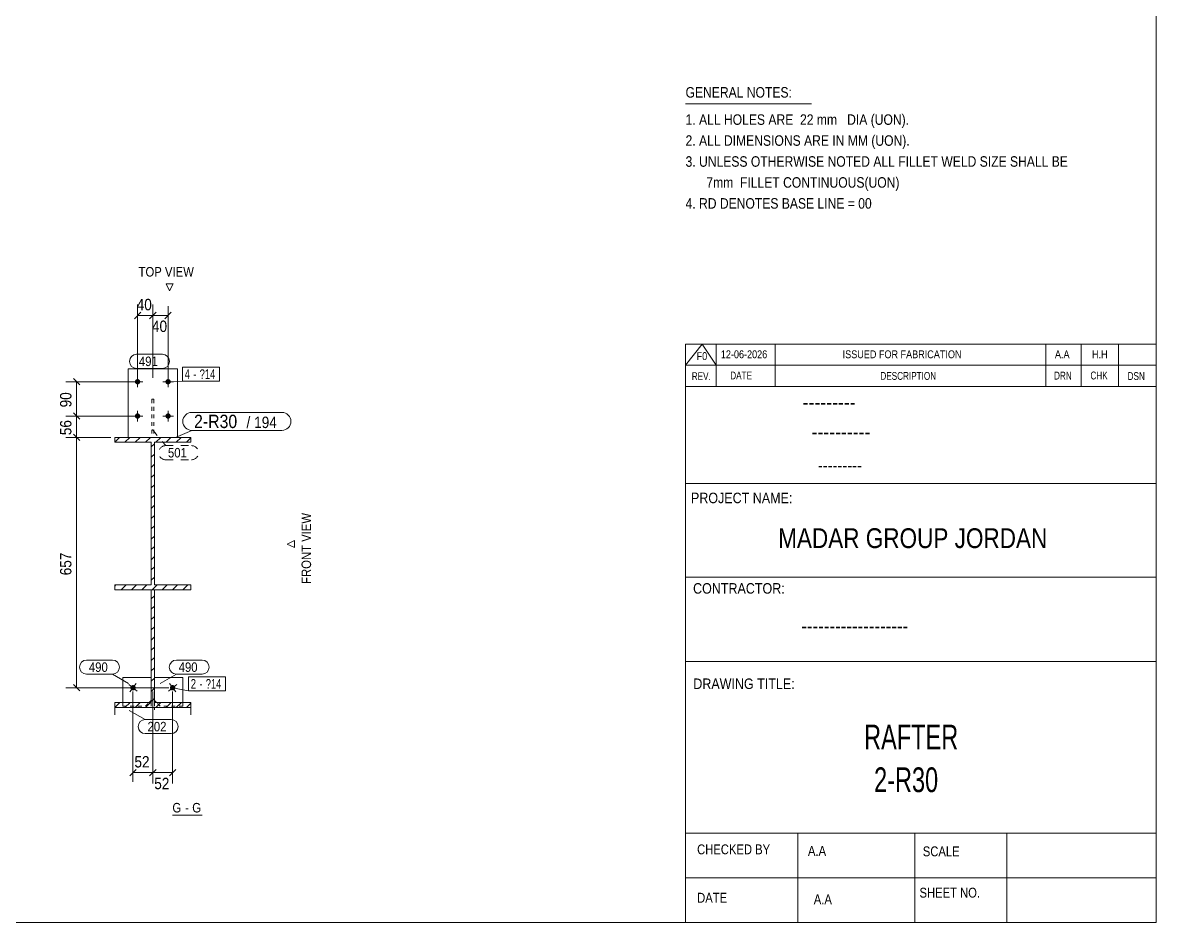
# Model space of a CAD drawing. Header units: millimetres. Extents: x 2 to 1174, y 1 to 825.
# Drawn here: x 876.6 to 1174, y 5 to 241.1 of the extents above; entities that cross this region are included whole.
import ezdxf

# ---------------------------------------------------------------- set-up
doc = ezdxf.new("R2010")
doc.units = ezdxf.units.MM
for name, pattern in [('XKITLINE00', [0]), ('XKITLINE01', [4, 1, -1, 1, -1]), ('XKITLINE02', [4, 2, -2])]:
    doc.linetypes.add(name, pattern=pattern)
for name, color, linetype, lineweight in [('Bolt', 3, 'Continuous', 0), ('BoltMark', 7, 'Continuous', 0), ('Dimensions', 7, 'Continuous', 0), ('DrawingSheet', 5, 'Continuous', 0), ('OtherObjectType', 7, 'Continuous', 0), ('Part', 2, 'Continuous', 0), ('PartMark', 7, 'Continuous', 0)]:
    doc.layers.add(name, color=color, linetype=linetype, lineweight=lineweight)
doc.styles.add('@ARIAL_UNICODE_MS_BOLD', font='ARIAL.TTF')
doc.styles.add('ARIAL', font='ARIAL.TTF')
doc.styles.add('ARIAL_NARROW', font='ARIALN.TTF')
doc.styles.add('COMIC_SANS_MS_BOLD', font='COMICBD.TTF')
doc.styles.add('SWIS721_EX_BT', font='ARIAL.TTF')
doc.styles.add('SWISSE', font='ARIAL.TTF')

# ---------------------------------------------------------------- blocks, each defined once
blk = doc.blocks.new('*A6')
at = {"layer": 'Part', "color": 7, "linetype": 'XKITLINE00', "lineweight": 0}
for p, q in [((900.74, 130.99), (902.04, 132.29)), ((900.74, 130.99), (900.74, 130.99)), ((903.44, 130.99), (904.74, 132.29)), ((906.13, 130.99), (907.43, 132.29)), ((908.83, 130.99), (910.13, 132.29)), ((911.52, 130.99), (912.82, 132.29)), ((914.21, 130.99), (915.51, 132.29)), ((916.91, 130.99), (918.21, 132.29)), ((919.6, 130.99), (920.74, 132.13)), ((910.34, 129.81), (911.14, 130.61)), ((910.34, 127.12), (911.14, 127.92)), ((910.34, 124.42), (911.14, 125.22)), ((910.34, 121.73), (911.14, 122.53)), ((910.34, 119.04), (911.14, 119.84)), ((910.34, 116.34), (911.14, 117.14)), ((910.34, 113.65), (911.14, 114.45)), ((910.34, 110.95), (911.14, 111.75)), ((910.34, 108.26), (911.14, 109.06)), ((910.34, 105.56), (911.14, 106.36)), ((910.34, 102.87), (911.14, 103.67)), ((910.34, 100.18), (911.14, 100.98)), ((910.34, 97.48), (911.14, 98.28)), ((910.34, 94.79), (911.14, 95.59)), ((900.74, 93.27), (901.06, 93.59)), ((902.46, 92.29), (903.76, 93.59)), ((905.15, 92.29), (906.45, 93.59)), ((907.84, 92.29), (909.14, 93.59)), ((910.54, 92.29), (911.84, 93.59)), ((913.23, 92.29), (914.53, 93.59)), ((915.93, 92.29), (917.23, 93.59)), ((918.62, 92.29), (919.92, 93.59))]:
    blk.add_line(p, q, dxfattribs=at)
blk = doc.blocks.new('*A7')
at = {"layer": 'Part', "color": 7, "linetype": 'XKITLINE00', "lineweight": 0}
for p, q in [((911.14, 90.67), (910.34, 89.87)), ((911.14, 87.98), (910.34, 87.18)), ((911.14, 85.28), (910.34, 84.48)), ((911.14, 82.59), (910.34, 81.79)), ((911.14, 79.9), (910.34, 79.1)), ((911.14, 77.2), (910.34, 76.4)), ((911.14, 74.51), (910.34, 73.71)), ((911.14, 71.81), (910.34, 71.01)), ((911.14, 69.12), (910.34, 68.32)), ((911.14, 66.42), (910.34, 65.62)), ((902.07, 62.74), (900.74, 61.41)), ((904.76, 62.74), (903.44, 61.41)), ((907.46, 62.74), (906.13, 61.41)), ((910.15, 62.74), (908.83, 61.41)), ((911.14, 63.73), (910.34, 62.93)), ((912.84, 62.74), (911.52, 61.41)), ((915.54, 62.74), (914.21, 61.41)), ((918.23, 62.74), (916.91, 61.41)), ((920.74, 62.55), (919.6, 61.41))]:
    blk.add_line(p, q, dxfattribs=at)
blk = doc.blocks.new('*A198')
at = {"layer": 'Bolt'}
for points in [[(907.44, 146.85), (907.44, 146.82), (907.44, 146.79), (907.43, 146.75), (907.42, 146.72), (907.41, 146.68), (907.4, 146.65), (907.39, 146.62), (907.38, 146.59), (907.36, 146.56), (907.34, 146.53), (907.33, 146.5), (907.31, 146.47), (907.29, 146.44), (907.26, 146.42), (907.24, 146.39), (907.21, 146.37), (907.19, 146.35), (907.16, 146.33), (907.13, 146.31), (907.1, 146.29), (907.07, 146.27), (907.04, 146.26), (907.01, 146.24), (906.98, 146.23), (906.95, 146.22), (906.91, 146.21), (906.88, 146.2), (906.85, 146.2), (906.81, 146.19), (906.78, 146.19), (906.74, 146.19), (906.71, 146.19), (906.68, 146.19), (906.64, 146.2), (906.61, 146.2), (906.57, 146.21), (906.54, 146.22), (906.51, 146.23), (906.48, 146.24), (906.45, 146.26), (906.41, 146.27), (906.38, 146.29), (906.36, 146.31), (906.33, 146.33), (906.3, 146.35), (906.27, 146.37), (906.25, 146.39), (906.23, 146.42), (906.2, 146.44), (906.18, 146.47), (906.16, 146.5), (906.14, 146.53), (906.13, 146.56), (906.11, 146.59), (906.1, 146.62), (906.09, 146.65), (906.07, 146.68), (906.07, 146.72), (906.06, 146.75), (906.05, 146.79), (906.05, 146.82), (906.05, 146.85), (906.04, 146.89), (906.05, 146.92), (906.05, 146.96), (906.05, 146.99), (906.06, 147.02), (906.07, 147.06), (906.07, 147.09), (906.09, 147.12), (906.1, 147.16), (906.11, 147.19), (906.13, 147.22), (906.14, 147.25), (906.16, 147.28), (906.18, 147.3), (906.2, 147.33), (906.23, 147.36), (906.25, 147.38), (906.27, 147.41), (906.3, 147.43), (906.33, 147.45), (906.36, 147.47), (906.38, 147.49), (906.41, 147.51), (906.45, 147.52), (906.48, 147.53), (906.51, 147.55), (906.54, 147.56), (906.57, 147.57), (906.61, 147.57), (906.64, 147.58), (906.68, 147.58), (906.71, 147.59), (906.74, 147.59), (906.78, 147.59), (906.81, 147.58), (906.85, 147.58), (906.88, 147.57), (906.91, 147.57), (906.95, 147.56), (906.98, 147.55), (907.01, 147.53), (907.04, 147.52), (907.07, 147.51), (907.1, 147.49), (907.13, 147.47), (907.16, 147.45), (907.19, 147.43), (907.21, 147.41), (907.24, 147.38), (907.26, 147.36), (907.29, 147.33), (907.31, 147.3), (907.33, 147.28), (907.34, 147.25), (907.36, 147.22), (907.38, 147.19), (907.39, 147.16), (907.4, 147.12), (907.41, 147.09), (907.42, 147.06), (907.43, 147.02), (907.44, 146.99), (907.44, 146.96), (907.44, 146.92), (907.44, 146.89)], [(915.44, 146.85), (915.44, 146.82), (915.44, 146.79), (915.43, 146.75), (915.42, 146.72), (915.41, 146.68), (915.4, 146.65), (915.39, 146.62), (915.38, 146.59), (915.36, 146.56), (915.34, 146.53), (915.33, 146.5), (915.31, 146.47), (915.29, 146.44), (915.26, 146.42), (915.24, 146.39), (915.21, 146.37), (915.19, 146.35), (915.16, 146.33), (915.13, 146.31), (915.1, 146.29), (915.07, 146.27), (915.04, 146.26), (915.01, 146.24), (914.98, 146.23), (914.95, 146.22), (914.91, 146.21), (914.88, 146.2), (914.85, 146.2), (914.81, 146.19), (914.78, 146.19), (914.74, 146.19), (914.71, 146.19), (914.68, 146.19), (914.64, 146.2), (914.61, 146.2), (914.57, 146.21), (914.54, 146.22), (914.51, 146.23), (914.48, 146.24), (914.45, 146.26), (914.41, 146.27), (914.38, 146.29), (914.36, 146.31), (914.33, 146.33), (914.3, 146.35), (914.27, 146.37), (914.25, 146.39), (914.23, 146.42), (914.2, 146.44), (914.18, 146.47), (914.16, 146.5), (914.14, 146.53), (914.13, 146.56), (914.11, 146.59), (914.1, 146.62), (914.09, 146.65), (914.07, 146.68), (914.07, 146.72), (914.06, 146.75), (914.05, 146.79), (914.05, 146.82), (914.05, 146.85), (914.04, 146.89), (914.05, 146.92), (914.05, 146.96), (914.05, 146.99), (914.06, 147.02), (914.07, 147.06), (914.07, 147.09), (914.09, 147.12), (914.1, 147.16), (914.11, 147.19), (914.13, 147.22), (914.14, 147.25), (914.16, 147.28), (914.18, 147.3), (914.2, 147.33), (914.23, 147.36), (914.25, 147.38), (914.27, 147.41), (914.3, 147.43), (914.33, 147.45), (914.36, 147.47), (914.38, 147.49), (914.41, 147.51), (914.45, 147.52), (914.48, 147.53), (914.51, 147.55), (914.54, 147.56), (914.57, 147.57), (914.61, 147.57), (914.64, 147.58), (914.68, 147.58), (914.71, 147.59), (914.74, 147.59), (914.78, 147.59), (914.81, 147.58), (914.85, 147.58), (914.88, 147.57), (914.91, 147.57), (914.95, 147.56), (914.98, 147.55), (915.01, 147.53), (915.04, 147.52), (915.07, 147.51), (915.1, 147.49), (915.13, 147.47), (915.16, 147.45), (915.19, 147.43), (915.21, 147.41), (915.24, 147.38), (915.26, 147.36), (915.29, 147.33), (915.31, 147.3), (915.33, 147.28), (915.34, 147.25), (915.36, 147.22), (915.38, 147.19), (915.39, 147.16), (915.4, 147.12), (915.41, 147.09), (915.42, 147.06), (915.43, 147.02), (915.44, 146.99), (915.44, 146.96), (915.44, 146.92), (915.44, 146.89)], [(907.44, 137.85), (907.44, 137.82), (907.44, 137.79), (907.43, 137.75), (907.42, 137.72), (907.41, 137.68), (907.4, 137.65), (907.39, 137.62), (907.38, 137.59), (907.36, 137.56), (907.34, 137.53), (907.33, 137.5), (907.31, 137.47), (907.29, 137.44), (907.26, 137.42), (907.24, 137.39), (907.21, 137.37), (907.19, 137.35), (907.16, 137.33), (907.13, 137.31), (907.1, 137.29), (907.07, 137.27), (907.04, 137.26), (907.01, 137.24), (906.98, 137.23), (906.95, 137.22), (906.91, 137.21), (906.88, 137.2), (906.85, 137.2), (906.81, 137.19), (906.78, 137.19), (906.74, 137.19), (906.71, 137.19), (906.68, 137.19), (906.64, 137.2), (906.61, 137.2), (906.57, 137.21), (906.54, 137.22), (906.51, 137.23), (906.48, 137.24), (906.45, 137.26), (906.41, 137.27), (906.38, 137.29), (906.36, 137.31), (906.33, 137.33), (906.3, 137.35), (906.27, 137.37), (906.25, 137.39), (906.23, 137.42), (906.2, 137.44), (906.18, 137.47), (906.16, 137.5), (906.14, 137.53), (906.13, 137.56), (906.11, 137.59), (906.1, 137.62), (906.09, 137.65), (906.07, 137.68), (906.07, 137.72), (906.06, 137.75), (906.05, 137.79), (906.05, 137.82), (906.05, 137.85), (906.04, 137.89), (906.05, 137.92), (906.05, 137.96), (906.05, 137.99), (906.06, 138.02), (906.07, 138.06), (906.07, 138.09), (906.09, 138.12), (906.1, 138.16), (906.11, 138.19), (906.13, 138.22), (906.14, 138.25), (906.16, 138.28), (906.18, 138.3), (906.2, 138.33), (906.23, 138.36), (906.25, 138.38), (906.27, 138.41), (906.3, 138.43), (906.33, 138.45), (906.36, 138.47), (906.38, 138.49), (906.41, 138.51), (906.45, 138.52), (906.48, 138.53), (906.51, 138.55), (906.54, 138.56), (906.57, 138.57), (906.61, 138.57), (906.64, 138.58), (906.68, 138.58), (906.71, 138.59), (906.74, 138.59), (906.78, 138.59), (906.81, 138.58), (906.85, 138.58), (906.88, 138.57), (906.91, 138.57), (906.95, 138.56), (906.98, 138.55), (907.01, 138.53), (907.04, 138.52), (907.07, 138.51), (907.1, 138.49), (907.13, 138.47), (907.16, 138.45), (907.19, 138.43), (907.21, 138.41), (907.24, 138.38), (907.26, 138.36), (907.29, 138.33), (907.31, 138.3), (907.33, 138.28), (907.34, 138.25), (907.36, 138.22), (907.38, 138.19), (907.39, 138.16), (907.4, 138.12), (907.41, 138.09), (907.42, 138.06), (907.43, 138.02), (907.44, 137.99), (907.44, 137.96), (907.44, 137.92), (907.44, 137.89)], [(915.44, 137.85), (915.44, 137.82), (915.44, 137.79), (915.43, 137.75), (915.42, 137.72), (915.41, 137.68), (915.4, 137.65), (915.39, 137.62), (915.38, 137.59), (915.36, 137.56), (915.34, 137.53), (915.33, 137.5), (915.31, 137.47), (915.29, 137.44), (915.26, 137.42), (915.24, 137.39), (915.21, 137.37), (915.19, 137.35), (915.16, 137.33), (915.13, 137.31), (915.1, 137.29), (915.07, 137.27), (915.04, 137.26), (915.01, 137.24), (914.98, 137.23), (914.95, 137.22), (914.91, 137.21), (914.88, 137.2), (914.85, 137.2), (914.81, 137.19), (914.78, 137.19), (914.74, 137.19), (914.71, 137.19), (914.68, 137.19), (914.64, 137.2), (914.61, 137.2), (914.57, 137.21), (914.54, 137.22), (914.51, 137.23), (914.48, 137.24), (914.45, 137.26), (914.41, 137.27), (914.38, 137.29), (914.36, 137.31), (914.33, 137.33), (914.3, 137.35), (914.27, 137.37), (914.25, 137.39), (914.23, 137.42), (914.2, 137.44), (914.18, 137.47), (914.16, 137.5), (914.14, 137.53), (914.13, 137.56), (914.11, 137.59), (914.1, 137.62), (914.09, 137.65), (914.07, 137.68), (914.07, 137.72), (914.06, 137.75), (914.05, 137.79), (914.05, 137.82), (914.05, 137.85), (914.04, 137.89), (914.05, 137.92), (914.05, 137.96), (914.05, 137.99), (914.06, 138.02), (914.07, 138.06), (914.07, 138.09), (914.09, 138.12), (914.1, 138.16), (914.11, 138.19), (914.13, 138.22), (914.14, 138.25), (914.16, 138.28), (914.18, 138.3), (914.2, 138.33), (914.23, 138.36), (914.25, 138.38), (914.27, 138.41), (914.3, 138.43), (914.33, 138.45), (914.36, 138.47), (914.38, 138.49), (914.41, 138.51), (914.45, 138.52), (914.48, 138.53), (914.51, 138.55), (914.54, 138.56), (914.57, 138.57), (914.61, 138.57), (914.64, 138.58), (914.68, 138.58), (914.71, 138.59), (914.74, 138.59), (914.78, 138.59), (914.81, 138.58), (914.85, 138.58), (914.88, 138.57), (914.91, 138.57), (914.95, 138.56), (914.98, 138.55), (915.01, 138.53), (915.04, 138.52), (915.07, 138.51), (915.1, 138.49), (915.13, 138.47), (915.16, 138.45), (915.19, 138.43), (915.21, 138.41), (915.24, 138.38), (915.26, 138.36), (915.29, 138.33), (915.31, 138.3), (915.33, 138.28), (915.34, 138.25), (915.36, 138.22), (915.38, 138.19), (915.39, 138.16), (915.4, 138.12), (915.41, 138.09), (915.42, 138.06), (915.43, 138.02), (915.44, 137.99), (915.44, 137.96), (915.44, 137.92), (915.44, 137.89)]]:
    blk.add_hatch(color=3, dxfattribs=at).paths.add_polyline_path(points, flags=17)
at = {"layer": 'Bolt', "color": 3, "linetype": 'XKITLINE00', "lineweight": 0}
for p, q in [((908.14, 146.89), (905.34, 146.89)), ((906.74, 148.29), (906.74, 145.49)), ((916.14, 146.89), (913.34, 146.89)), ((914.74, 148.29), (914.74, 145.49)), ((908.14, 137.89), (905.34, 137.89)), ((906.74, 139.29), (906.74, 136.49)), ((916.14, 137.89), (913.34, 137.89)), ((914.74, 139.29), (914.74, 136.49))]:
    blk.add_line(p, q, dxfattribs=at)
blk = doc.blocks.new('*A199')
at = {"layer": 'Bolt'}
blk.add_hatch(color=3, dxfattribs=at).paths.add_polyline_path([(905.09, 66.03), (905.06, 66.06), (905.04, 66.08), (905.02, 66.11), (904.99, 66.13), (904.97, 66.16), (904.95, 66.19), (904.94, 66.22), (904.92, 66.25), (904.9, 66.28), (904.89, 66.31), (904.88, 66.34), (904.87, 66.38), (904.86, 66.41), (904.85, 66.44), (904.85, 66.48), (904.85, 66.51), (904.84, 66.55), (904.84, 66.58), (904.85, 66.61), (904.85, 66.65), (904.85, 66.68), (904.86, 66.72), (904.87, 66.75), (904.88, 66.78), (904.89, 66.81), (904.9, 66.85), (904.92, 66.88), (904.93, 66.91), (904.95, 66.94), (904.97, 66.97), (904.99, 66.99), (905.01, 67.02), (905.04, 67.05), (905.06, 67.07), (905.09, 67.09), (905.11, 67.12), (905.14, 67.14), (905.17, 67.15), (905.2, 67.17), (905.23, 67.19), (905.26, 67.2), (905.29, 67.22), (905.32, 67.23), (905.36, 67.24), (905.39, 67.25), (905.42, 67.25), (905.46, 67.26), (905.49, 67.26), (905.53, 67.26), (905.56, 67.26), (905.59, 67.26), (905.63, 67.26), (905.66, 67.25), (905.7, 67.25), (905.73, 67.24), (905.76, 67.23), (905.8, 67.22), (905.83, 67.2), (905.86, 67.19), (905.89, 67.17), (905.92, 67.16), (905.95, 67.14), (905.97, 67.12), (906, 67.09), (906.03, 67.07), (906.05, 67.05), (906.07, 67.02), (906.1, 67), (906.12, 66.97), (906.14, 66.94), (906.15, 66.91), (906.17, 66.88), (906.18, 66.85), (906.2, 66.82), (906.21, 66.78), (906.22, 66.75), (906.23, 66.72), (906.23, 66.68), (906.24, 66.65), (906.24, 66.62), (906.24, 66.58), (906.24, 66.55), (906.24, 66.51), (906.24, 66.48), (906.23, 66.45), (906.23, 66.41), (906.22, 66.38), (906.21, 66.35), (906.2, 66.31), (906.18, 66.28), (906.17, 66.25), (906.15, 66.22), (906.14, 66.19), (906.12, 66.16), (906.1, 66.13), (906.08, 66.11), (906.05, 66.08), (906.03, 66.06), (906, 66.03), (905.98, 66.01), (905.95, 65.99), (905.92, 65.97), (905.89, 65.96), (905.86, 65.94), (905.83, 65.92), (905.8, 65.91), (905.77, 65.9), (905.73, 65.89), (905.7, 65.88), (905.67, 65.87), (905.63, 65.87), (905.6, 65.87), (905.56, 65.86), (905.53, 65.86), (905.49, 65.87), (905.46, 65.87), (905.43, 65.87), (905.39, 65.88), (905.36, 65.89), (905.33, 65.9), (905.29, 65.91), (905.26, 65.92), (905.23, 65.94), (905.2, 65.95), (905.17, 65.97), (905.14, 65.99), (905.11, 66.01)], flags=17)
at = {"layer": 'Bolt', "color": 3, "linetype": 'XKITLINE00', "lineweight": 0}
for p, q in [((906.65, 65.7), (904.44, 67.42)), ((904.68, 65.46), (906.4, 67.67))]:
    blk.add_line(p, q, dxfattribs=at)
blk = doc.blocks.new('*A200')
at = {"layer": 'Bolt'}
blk.add_hatch(color=3, dxfattribs=at).paths.add_polyline_path([(915.54, 67.14), (915.57, 67.16), (915.6, 67.17), (915.63, 67.19), (915.66, 67.2), (915.69, 67.22), (915.73, 67.23), (915.76, 67.24), (915.79, 67.25), (915.83, 67.25), (915.86, 67.26), (915.89, 67.26), (915.93, 67.26), (915.96, 67.26), (916, 67.26), (916.03, 67.26), (916.07, 67.25), (916.1, 67.25), (916.13, 67.24), (916.17, 67.23), (916.2, 67.22), (916.23, 67.2), (916.26, 67.19), (916.29, 67.17), (916.32, 67.15), (916.35, 67.14), (916.38, 67.12), (916.4, 67.09), (916.43, 67.07), (916.45, 67.05), (916.48, 67.02), (916.5, 66.99), (916.52, 66.97), (916.54, 66.94), (916.55, 66.91), (916.57, 66.88), (916.58, 66.85), (916.6, 66.81), (916.61, 66.78), (916.62, 66.75), (916.63, 66.72), (916.63, 66.68), (916.64, 66.65), (916.64, 66.61), (916.64, 66.58), (916.64, 66.55), (916.64, 66.51), (916.64, 66.48), (916.63, 66.44), (916.63, 66.41), (916.62, 66.38), (916.61, 66.34), (916.6, 66.31), (916.58, 66.28), (916.57, 66.25), (916.55, 66.22), (916.54, 66.19), (916.52, 66.16), (916.5, 66.13), (916.47, 66.11), (916.45, 66.08), (916.43, 66.06), (916.4, 66.03), (916.37, 66.01), (916.35, 65.99), (916.32, 65.97), (916.29, 65.95), (916.26, 65.94), (916.23, 65.92), (916.2, 65.91), (916.16, 65.9), (916.13, 65.89), (916.1, 65.88), (916.06, 65.87), (916.03, 65.87), (915.99, 65.87), (915.96, 65.86), (915.93, 65.86), (915.89, 65.87), (915.86, 65.87), (915.82, 65.87), (915.79, 65.88), (915.76, 65.89), (915.72, 65.9), (915.69, 65.91), (915.66, 65.92), (915.63, 65.94), (915.6, 65.96), (915.57, 65.97), (915.54, 65.99), (915.51, 66.01), (915.49, 66.03), (915.46, 66.06), (915.44, 66.08), (915.41, 66.11), (915.39, 66.13), (915.37, 66.16), (915.35, 66.19), (915.33, 66.22), (915.32, 66.25), (915.3, 66.28), (915.29, 66.31), (915.28, 66.35), (915.27, 66.38), (915.26, 66.41), (915.25, 66.45), (915.25, 66.48), (915.25, 66.51), (915.24, 66.55), (915.24, 66.58), (915.25, 66.62), (915.25, 66.65), (915.25, 66.68), (915.26, 66.72), (915.27, 66.75), (915.28, 66.78), (915.29, 66.82), (915.3, 66.85), (915.32, 66.88), (915.34, 66.91), (915.35, 66.94), (915.37, 66.97), (915.39, 67), (915.42, 67.02), (915.44, 67.05), (915.46, 67.07), (915.49, 67.09), (915.51, 67.12)], flags=17)
at = {"layer": 'Bolt', "color": 3, "linetype": 'XKITLINE00', "lineweight": 0}
for p, q in [((914.84, 65.7), (917.05, 67.42)), ((915.08, 67.67), (916.8, 65.46))]:
    blk.add_line(p, q, dxfattribs=at)
blk = doc.blocks.new('*A201')
at = {"layer": 'Part', "color": 2, "linetype": 'XKITLINE00', "lineweight": 0}
for p, q in [((900.74, 130.99), (900.74, 132.29)), ((900.74, 132.29), (920.74, 132.29)), ((910.34, 130.99), (900.74, 130.99)), ((910.34, 93.59), (910.34, 130.99)), ((920.74, 130.99), (911.14, 130.99)), ((911.14, 130.99), (911.14, 93.59)), ((920.74, 132.29), (920.74, 130.99)), ((900.74, 92.29), (900.74, 93.59)), ((900.74, 93.59), (910.34, 93.59)), ((920.74, 92.29), (900.74, 92.29)), ((911.14, 93.59), (920.74, 93.59)), ((920.74, 93.59), (920.74, 92.29))]:
    blk.add_line(p, q, dxfattribs=at)
blk = doc.blocks.new('*A202')
at = {"layer": 'Part', "color": 2, "linetype": 'XKITLINE00', "lineweight": 0}
for p, q in [((904.24, 132.29), (904.24, 150.29)), ((904.24, 150.29), (917.24, 150.29)), ((917.24, 132.29), (917.24, 150.29))]:
    blk.add_line(p, q, dxfattribs=at)
at = {"layer": 'Part', "color": 7, "linetype": 'XKITLINE01', "lineweight": 0}
blk.add_line((904.24, 132.29), (917.24, 132.29), dxfattribs=at)
blk = doc.blocks.new('*A203')
at = {"layer": 'Part', "color": 2, "linetype": 'XKITLINE00', "lineweight": 0}
for p, q in [((910.34, 69.26), (902.84, 69.26)), ((902.84, 62.74), (902.84, 69.26)), ((909.82, 62.74), (910.34, 63.26))]:
    blk.add_line(p, q, dxfattribs=at)
at = {"layer": 'Part', "color": 7, "linetype": 'XKITLINE01', "lineweight": 0}
for p, q in [((910.34, 63.26), (910.34, 69.26)), ((902.84, 61.76), (902.84, 62.74)), ((908.84, 61.76), (909.82, 62.74)), ((902.84, 61.76), (908.84, 61.76))]:
    blk.add_line(p, q, dxfattribs=at)
blk = doc.blocks.new('*A204')
at = {"layer": 'Part', "color": 7, "linetype": 'XKITLINE01', "lineweight": 0}
for p, q in [((910.99, 142.29), (910.49, 142.29)), ((910.49, 142.29), (910.49, 132.29)), ((910.99, 142.29), (910.99, 132.29)), ((910.99, 132.29), (910.49, 132.29))]:
    blk.add_line(p, q, dxfattribs=at)
blk = doc.blocks.new('*A205')
at = {"layer": 'Part', "color": 2, "linetype": 'XKITLINE00', "lineweight": 0}
for p, q in [((911.14, 69.26), (918.64, 69.26)), ((918.64, 62.74), (918.64, 69.26)), ((911.67, 62.74), (911.14, 63.26))]:
    blk.add_line(p, q, dxfattribs=at)
at = {"layer": 'Part', "color": 7, "linetype": 'XKITLINE01', "lineweight": 0}
for p, q in [((911.14, 63.26), (911.14, 69.26)), ((912.64, 61.76), (911.67, 62.74)), ((918.64, 61.76), (918.64, 62.74)), ((918.64, 61.76), (912.64, 61.76))]:
    blk.add_line(p, q, dxfattribs=at)
blk = doc.blocks.new('*A206')
at = {"layer": 'Part', "color": 2, "linetype": 'XKITLINE00', "lineweight": 0}
for p, q in [((910.34, 62.74), (910.34, 92.29)), ((910.34, 92.29), (911.14, 92.29)), ((911.14, 92.29), (911.14, 92.29)), ((911.14, 92.29), (911.14, 62.74)), ((900.74, 59.47), (900.74, 62.74)), ((900.74, 62.74), (910.34, 62.74)), ((911.14, 62.74), (920.74, 62.74)), ((920.74, 62.74), (920.74, 59.47)), ((920.74, 61.41), (900.74, 61.41))]:
    blk.add_line(p, q, dxfattribs=at)
at = {"layer": 'Part', "color": 7, "linetype": 'XKITLINE01', "lineweight": 0}
for p, q in [((910.34, 62.74), (910.34, 60.79)), ((911.14, 62.74), (911.14, 61.41)), ((911.14, 61.41), (911.14, 60.79))]:
    blk.add_line(p, q, dxfattribs=at)
blk = doc.blocks.new('*A216')
at = {"layer": 'DrawingSheet', "color": 5, "linetype": 'XKITLINE00', "lineweight": 0}
for p, q in [((1174, 5), (1174, 825)), ((5, 5), (1174, 5))]:
    blk.add_line(p, q, dxfattribs=at)
blk = doc.blocks.new('*A218')
at = {"layer": 'OtherObjectType', "color": 7, "linetype": 'XKITLINE00', "lineweight": 0}
blk.add_line((1050.5, 219.82), (1083.5, 219.82), dxfattribs=at)
at = {"layer": 'OtherObjectType', "color": 7, "style": 'ARIAL_NARROW', "width": 1.008832}
for s, p in [('GENERAL NOTES:', (1050.5, 221.47)), ('1. ALL HOLES ARE  22 mm   DIA (UON).', (1050.5, 214.32)), ('2. ALL DIMENSIONS ARE IN MM (UON).', (1050.5, 208.82)), ('3. UNLESS OTHERWISE NOTED ALL FILLET WELD SIZE SHALL BE', (1050.5, 203.32)), ('7mm  FILLET CONTINUOUS(UON)', (1055.95, 197.82)), ('4. RD DENOTES BASE LINE = 00', (1050.5, 192.32))]:
    blk.add_text(s, height=2.75, dxfattribs=at).set_placement(p)
blk = doc.blocks.new('*A219')
at = {"layer": 'OtherObjectType', "color": 7, "linetype": 'XKITLINE00', "lineweight": 0}
for p, q in [((1050.5, 156.76), (1174, 156.76)), ((1050.5, 151.21), (1054.82, 156.76)), ((1050.5, 151.21), (1050.5, 156.76)), ((1054.82, 156.76), (1058.53, 151.21)), ((1058.53, 151.21), (1058.53, 156.76)), ((1073.97, 151.21), (1073.97, 156.76)), ((1144.98, 151.21), (1144.98, 156.76)), ((1154.24, 151.21), (1154.24, 156.76)), ((1164.12, 151.21), (1164.12, 156.76)), ((1174, 151.21), (1174, 156.76)), ((1050.5, 151.21), (1174, 151.21)), ((1050.5, 145.65), (1050.5, 151.21)), ((1054.21, 151.21), (1174, 151.21)), ((1058.53, 145.65), (1058.53, 151.21)), ((1073.97, 145.65), (1073.97, 151.21)), ((1144.98, 145.65), (1144.98, 151.21)), ((1154.24, 145.65), (1154.24, 151.21)), ((1164.12, 145.65), (1164.12, 151.21)), ((1174, 145.65), (1174, 151.21))]:
    blk.add_line(p, q, dxfattribs=at)
at = {"layer": 'OtherObjectType', "color": 7, "style": 'ARIAL_NARROW'}
for s, height, width, p in [('F0', 2.058, 1.008832, (1053.4, 152.59)), ('12-06-2026', 2.058, 1.008832, (1059.76, 153.06)), ('ISSUED FOR FABRICATION', 2.0583, 1.008832, (1091.71, 153.06)), ('A.A', 2.058, 1.008832, (1147.4, 153.06)), ('H.H', 2.058, 1.008832, (1157.13, 153.06)), ('REV.', 2.058, 0.907949, (1052.13, 147.31)), ('DATE', 2.058, 0.907949, (1062.23, 147.5)), ('DESCRIPTION', 2.0583, 0.907949, (1101.61, 147.39)), ('DRN', 2.058, 0.907949, (1147.17, 147.47)), ('CHK', 2.058, 0.907949, (1156.72, 147.5)), ('DSN', 2.058, 0.907949, (1166.47, 147.35))]:
    blk.add_text(s, height=height, dxfattribs=dict(at, width=width)).set_placement(p)
blk = doc.blocks.new('*A221')
at = {"layer": 'OtherObjectType', "color": 2, "linetype": 'XKITLINE00', "lineweight": 0}
for p, q in [((1050.5, 145.65), (1174, 145.65)), ((1050.5, 5), (1050.5, 145.64)), ((1173.98, 145.64), (1174, 5)), ((1174, 120.14), (1050.5, 120.14)), ((1050.5, 95.63), (1174, 95.63)), ((1174, 73.49), (1050.5, 73.49)), ((1174, 28.4), (1050.5, 28.4)), ((1079.94, 28.4), (1079.94, 5)), ((1110.62, 5), (1110.62, 28.4)), ((1134.75, 5), (1134.75, 28.4)), ((1174, 16.7), (1050.5, 16.7)), ((1174, 5), (1050.5, 5))]:
    blk.add_line(p, q, dxfattribs=at)
at = {"layer": 'OtherObjectType', "color": 4, "style": '@ARIAL_UNICODE_MS_BOLD', "width": 0.85}
blk.add_text('---------', height=3.9, dxfattribs=at).set_placement((1081.23, 139.59))
at = {"layer": 'OtherObjectType', "color": 7, "style": 'ARIAL', "width": 0.85}
for s, height, p in [('----------', 3.9, (1083.56, 131.77)), ('---------', 3.25, (1085.21, 123.31))]:
    blk.add_text(s, height=height, dxfattribs=at).set_placement(p)
at = {"layer": 'OtherObjectType', "color": 3, "width": 0.85}
for s, style, p in [('PROJECT NAME:', 'SWIS721_EX_BT', (1051.92, 115.01)), ('CONTRACTOR:', 'SWISSE', (1052.47, 91.27)), ('DRAWING TITLE:', 'SWIS721_EX_BT', (1052.53, 66.24))]:
    blk.add_text(s, height=2.7618, dxfattribs=dict(at, style=style)).set_placement(p)
at = {"layer": 'OtherObjectType', "color": 7, "width": 0.85}
for s, height, p in [('MADAR GROUP JORDAN', 5.2, (1074.79, 103.23)), ('CHECKED BY', 2.592, (1053.53, 22.86)), ('A.A', 2.592, (1082.61, 22.45)), ('SCALE', 2.592, (1112.74, 22.33)), ('DATE', 2.592, (1053.54, 10.16)), ('A.A', 2.592, (1084.14, 9.76)), ('SHEET NO.', 2.592, (1111.87, 11.49))]:
    blk.add_text(s, height=height, dxfattribs=at).set_placement(p)
at = {"layer": 'OtherObjectType', "color": 1}
for s, height, style, width, p in [('-------------------', 3.9, 'COMIC_SANS_MS_BOLD', 0.85, (1080.87, 80.86)), ('RAFTER', 6.5, 'ARIAL', 0.68, (1097.34, 50.37)), ('2-R30', 6.5, 'ARIAL', 0.68, (1099.95, 39.17))]:
    blk.add_text(s, height=height, dxfattribs=dict(at, style=style, width=width)).set_placement(p)
blk = doc.blocks.new('*A407')
at = {"layer": 'Dimensions', "color": 7, "linetype": 'XKITLINE00', "lineweight": 0}
for p, q in [((899.74, 132.29), (887.89, 132.29)), ((889.9, 133.14), (891.59, 131.44)), ((890.74, 66.56), (890.74, 132.29)), ((914.94, 66.56), (887.89, 66.56)), ((889.9, 67.41), (891.59, 65.72))]:
    blk.add_line(p, q, dxfattribs=at)
at = {"layer": 'Dimensions', "color": 3}
for p in [(890.74, 132.29), (890.74, 66.56)]:
    blk.add_point(p, dxfattribs=at)
at = {"layer": 'Dimensions', "color": 3, "style": 'ARIAL', "width": 0.85}
blk.add_text('657', height=3, rotation=90.0002, dxfattribs=at).set_placement((889.39, 96.09))
blk = doc.blocks.new('*A408')
at = {"layer": 'Dimensions', "color": 7, "linetype": 'XKITLINE00', "lineweight": 0}
for p, q in [((905.74, 137.89), (887.89, 137.89)), ((889.9, 138.74), (891.59, 137.04)), ((890.74, 132.29), (890.74, 137.89)), ((899.74, 132.29), (887.89, 132.29)), ((889.9, 133.14), (891.59, 131.44))]:
    blk.add_line(p, q, dxfattribs=at)
at = {"layer": 'Dimensions', "color": 3}
for p in [(890.74, 137.89), (890.74, 132.29)]:
    blk.add_point(p, dxfattribs=at)
at = {"layer": 'Dimensions', "color": 3, "style": 'ARIAL', "width": 0.85}
blk.add_text('56', height=3, rotation=90.0002, dxfattribs=at).set_placement((889.39, 132.86))
blk = doc.blocks.new('*A409')
at = {"layer": 'Dimensions', "color": 7, "linetype": 'XKITLINE00', "lineweight": 0}
for p, q in [((905.74, 146.89), (887.89, 146.89)), ((889.9, 147.74), (891.59, 146.04)), ((890.74, 137.89), (890.74, 146.89)), ((905.74, 137.89), (887.89, 137.89)), ((889.9, 138.74), (891.59, 137.04))]:
    blk.add_line(p, q, dxfattribs=at)
at = {"layer": 'Dimensions', "color": 3}
for p in [(890.74, 146.89), (890.74, 137.89)]:
    blk.add_point(p, dxfattribs=at)
at = {"layer": 'Dimensions', "color": 3, "style": 'ARIAL', "width": 0.85}
blk.add_text('90', height=3, rotation=90.0002, dxfattribs=at).set_placement((889.39, 140.16))
blk = doc.blocks.new('*A410')
at = {"layer": 'Dimensions', "color": 7, "linetype": 'XKITLINE00', "lineweight": 0}
for p, q in [((905.54, 65.56), (905.54, 41.89)), ((910.74, 65.56), (910.74, 41.89)), ((906.39, 45.14), (904.7, 43.44)), ((911.59, 45.14), (909.9, 43.44)), ((905.54, 44.29), (910.74, 44.29))]:
    blk.add_line(p, q, dxfattribs=at)
at = {"layer": 'Dimensions', "color": 3}
for p in [(905.54, 44.29), (910.74, 44.29)]:
    blk.add_point(p, dxfattribs=at)
at = {"layer": 'Dimensions', "color": 3, "style": 'ARIAL', "width": 0.85}
blk.add_text('52', height=3, dxfattribs=at).set_placement((905.92, 45.64))
blk = doc.blocks.new('*A411')
at = {"layer": 'Dimensions', "color": 7, "linetype": 'XKITLINE00', "lineweight": 0}
for p, q in [((910.74, 65.56), (910.74, 41.44)), ((915.94, 65.56), (915.94, 41.44)), ((911.59, 45.14), (909.9, 43.44)), ((916.79, 45.14), (915.1, 43.44)), ((910.74, 44.29), (915.94, 44.29))]:
    blk.add_line(p, q, dxfattribs=at)
at = {"layer": 'Dimensions', "color": 3}
for p in [(910.74, 44.29), (915.94, 44.29)]:
    blk.add_point(p, dxfattribs=at)
at = {"layer": 'Dimensions', "color": 3, "style": 'ARIAL', "width": 0.85}
blk.add_text('52', height=3, dxfattribs=at).set_placement((911.12, 39.94))
blk = doc.blocks.new('*A412')
at = {"layer": 'Dimensions', "color": 7, "linetype": 'XKITLINE00', "lineweight": 0}
for p, q in [((906.74, 147.89), (906.74, 167.14)), ((910.74, 147.89), (910.74, 167.14)), ((907.59, 165.14), (905.9, 163.44)), ((906.74, 164.29), (910.74, 164.29)), ((911.59, 165.14), (909.9, 163.44))]:
    blk.add_line(p, q, dxfattribs=at)
at = {"layer": 'Dimensions', "color": 3}
for p in [(906.74, 164.29), (910.74, 164.29)]:
    blk.add_point(p, dxfattribs=at)
at = {"layer": 'Dimensions', "color": 3, "style": 'ARIAL', "width": 0.85}
blk.add_text('40', height=3, dxfattribs=at).set_placement((906.52, 165.64))
blk = doc.blocks.new('*A413')
at = {"layer": 'Dimensions', "color": 7, "linetype": 'XKITLINE00', "lineweight": 0}
for p, q in [((910.74, 147.89), (910.74, 166.69)), ((914.74, 147.89), (914.74, 166.69)), ((911.59, 165.14), (909.9, 163.44)), ((910.74, 164.29), (914.74, 164.29)), ((915.59, 165.14), (913.9, 163.44))]:
    blk.add_line(p, q, dxfattribs=at)
at = {"layer": 'Dimensions', "color": 3}
for p in [(910.74, 164.29), (914.74, 164.29)]:
    blk.add_point(p, dxfattribs=at)
at = {"layer": 'Dimensions', "color": 3, "style": 'ARIAL', "width": 0.85}
blk.add_text('40', height=3, dxfattribs=at).set_placement((910.52, 159.94))
blk = doc.blocks.new('*A414')
at = {"layer": 'BoltMark', "color": 7, "linetype": 'XKITLINE00', "lineweight": 0}
for p, q in [((920.11, 69.45), (929.8, 69.45)), ((920.11, 65.75), (920.11, 69.45)), ((929.8, 65.75), (929.8, 69.45)), ((915.94, 66.56), (920.11, 65.75)), ((920.11, 65.75), (929.8, 65.75))]:
    blk.add_line(p, q, dxfattribs=at)
at = {"layer": 'BoltMark', "color": 3, "style": 'ARIAL_NARROW', "width": 0.85}
for s, p in [('2', (920.71, 66.35)), ('?14', (924.64, 66.35)), ('-', (922.98, 66.35))]:
    blk.add_text(s, height=2.5, dxfattribs=at).set_placement(p)
blk = doc.blocks.new('*A415')
at = {"layer": 'BoltMark', "color": 7, "linetype": 'XKITLINE00', "lineweight": 0}
for p, q in [((918.51, 150.74), (928.2, 150.74)), ((918.51, 147.04), (918.51, 150.74)), ((928.2, 147.04), (928.2, 150.74)), ((914.74, 146.89), (918.51, 147.04)), ((918.51, 147.04), (928.2, 147.04))]:
    blk.add_line(p, q, dxfattribs=at)
at = {"layer": 'BoltMark', "color": 3, "style": 'ARIAL_NARROW', "width": 0.85}
for s, p in [('4', (919.11, 147.64)), ('-', (921.38, 147.64)), ('?14', (923.04, 147.64))]:
    blk.add_text(s, height=2.5, dxfattribs=at).set_placement(p)
blk = doc.blocks.new('*A416')
at = {"layer": 'PartMark', "color": 7, "linetype": 'XKITLINE00', "lineweight": 0}
for p, q in [((904.52, 60.62), (908.76, 58.22)), ((908.76, 58.22), (915.52, 58.22)), ((908.76, 54.52), (915.52, 54.52))]:
    blk.add_line(p, q, dxfattribs=at)
for centre, start, end in [((908.76, 56.37), 90, 270), ((915.52, 56.37), 270, 90)]:
    blk.add_arc(centre, 1.85, start, end, dxfattribs=at)
at = {"layer": 'PartMark', "color": 3, "style": 'ARIAL', "width": 0.85}
blk.add_text('202', height=2.5, dxfattribs=at).set_placement((909.36, 55.12))
blk = doc.blocks.new('*A417')
at = {"layer": 'PartMark', "color": 7, "linetype": 'XKITLINE00', "lineweight": 0}
for p, q in [((916.92, 73.83), (923.68, 73.83)), ((912.67, 67.73), (916.92, 70.13)), ((916.92, 70.13), (923.68, 70.13))]:
    blk.add_line(p, q, dxfattribs=at)
for centre, start, end in [((916.92, 71.98), 90, 270), ((923.68, 71.98), 270, 90)]:
    blk.add_arc(centre, 1.85, start, end, dxfattribs=at)
at = {"layer": 'PartMark', "color": 3, "style": 'ARIAL', "width": 0.85}
blk.add_text('490', height=2.5, dxfattribs=at).set_placement((917.52, 70.73))
blk = doc.blocks.new('*A418')
at = {"layer": 'PartMark', "color": 7, "linetype": 'XKITLINE02', "lineweight": 0}
for p, q in [((910.62, 134.32), (914.12, 130.11)), ((914.12, 130.11), (920.89, 130.11)), ((914.12, 126.41), (920.89, 126.41))]:
    blk.add_line(p, q, dxfattribs=at)
for centre, start, end in [((914.12, 128.26), 90, 270), ((920.89, 128.26), 270, 90)]:
    blk.add_arc(centre, 1.85, start, end, dxfattribs=at)
at = {"layer": 'PartMark', "color": 3, "style": 'ARIAL', "width": 0.85}
blk.add_text('501', height=2.5, dxfattribs=at).set_placement((914.72, 127.01))
blk = doc.blocks.new('*A419')
at = {"layer": 'PartMark', "color": 7, "linetype": 'XKITLINE00', "lineweight": 0}
for p, q in [((893.37, 73.83), (900.13, 73.83)), ((893.37, 70.13), (900.13, 70.13)), ((904.37, 67.73), (900.13, 70.13))]:
    blk.add_line(p, q, dxfattribs=at)
for centre, start, end in [((893.37, 71.98), 90, 270), ((900.13, 71.98), 270, 90)]:
    blk.add_arc(centre, 1.85, start, end, dxfattribs=at)
at = {"layer": 'PartMark', "color": 3, "style": 'ARIAL', "width": 0.85}
blk.add_text('490', height=2.5, dxfattribs=at).set_placement((893.97, 70.73))
blk = doc.blocks.new('*A420')
at = {"layer": 'PartMark', "color": 7, "linetype": 'XKITLINE00', "lineweight": 0}
for p, q in [((906.49, 154.09), (913.26, 154.09)), ((906.49, 150.39), (913.26, 150.39))]:
    blk.add_line(p, q, dxfattribs=at)
for centre, start, end in [((906.49, 152.24), 90, 270), ((913.26, 152.24), 270, 90)]:
    blk.add_arc(centre, 1.85, start, end, dxfattribs=at)
at = {"layer": 'PartMark', "color": 3, "style": 'ARIAL', "width": 0.85}
blk.add_text('491', height=2.5, dxfattribs=at).set_placement((907.09, 150.99))
blk = doc.blocks.new('*A421')
at = {"layer": 'PartMark', "color": 7, "linetype": 'XKITLINE00', "lineweight": 0}
for p, q in [((920.96, 138.83), (944.61, 138.83)), ((916.71, 132.24), (920.96, 134.13)), ((920.96, 134.13), (944.61, 134.13))]:
    blk.add_line(p, q, dxfattribs=at)
for centre, start, end in [((920.96, 136.48), 90, 270), ((944.61, 136.48), 270, 90)]:
    blk.add_arc(centre, 2.35, start, end, dxfattribs=at)
at = {"layer": 'PartMark', "color": 1, "style": 'ARIAL', "width": 0.85}
blk.add_text('2-R30', height=3.5, dxfattribs=at).set_placement((921.56, 134.73))
at = {"layer": 'PartMark', "color": 3, "style": 'ARIAL', "width": 0.85}
for s, p in [('/', (935.32, 134.73)), ('194', (937.33, 134.73))]:
    blk.add_text(s, height=3, dxfattribs=at).set_placement(p)
blk = doc.blocks.new('*A422')
at = {"layer": 'OtherObjectType', "color": 7, "linetype": 'XKITLINE00', "lineweight": 0}
for p, q in [((915.15, 170.74), (914.21, 172.61)), ((914.21, 172.61), (916.09, 172.61)), ((916.09, 172.61), (915.15, 170.74)), ((915.15, 170.74), (915.15, 170.74)), ((946.01, 104.29), (947.88, 105.23)), ((947.88, 103.35), (946.01, 104.29)), ((946.01, 104.29), (946.01, 104.29)), ((947.88, 105.23), (947.88, 103.35)), ((915.88, 33.09), (923.67, 33.09))]:
    blk.add_line(p, q, dxfattribs=at)
at = {"layer": 'OtherObjectType', "color": 7, "style": 'ARIAL', "width": 0.85}
for s, p in [('TOP VIEW', (907, 174.49)), ('G', (915.88, 33.84)), ('G', (921.08, 33.84)), ('-', (919.22, 33.84))]:
    blk.add_text(s, height=2.5, dxfattribs=at).set_placement(p)
blk.add_text('FRONT VIEW', height=2.5, rotation=90, dxfattribs=at).set_placement((952.26, 93.82))

msp = doc.modelspace()

# ---------------------------------------------------------------- block references
at = {"lineweight": 0}
for name in ['*A216', '*A218', '*A412', '*A413', '*A219', '*A420', '*A202', '*A415', '*A409', '*A198', '*A221', '*A204', '*A408', '*A421', '*A418', '*A407', '*A6', '*A201', '*A206', '*A7', '*A419', '*A417', '*A203', '*A205', '*A414', '*A199', '*A410', '*A411', '*A200', '*A416']:
    msp.add_blockref(name, (0, 0), dxfattribs=at)
at = {"layer": 'OtherObjectType', "lineweight": 0}
msp.add_blockref('*A422', (0, 0), dxfattribs=at)

doc.saveas('drawing.dxf')
